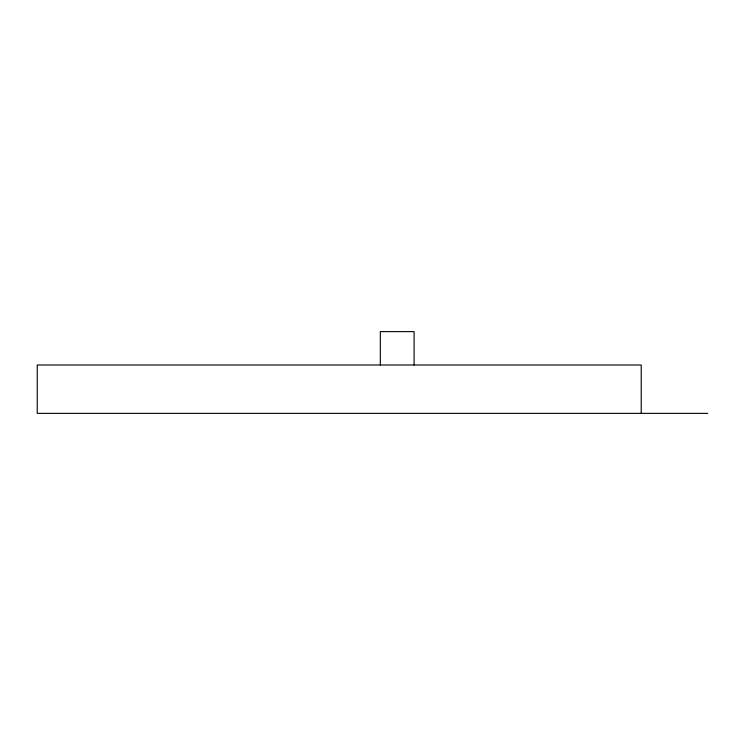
<?xml version="1.0" encoding="UTF-8"?>
<svg xmlns="http://www.w3.org/2000/svg" width="745" height="745" viewBox="0 0 745 745"><rect width="100%" height="100%" fill="white"/><g stroke="black" fill="none" stroke-linecap="round" stroke-linejoin="round"><path stroke-width="1.12" d="M707.75 413.373L37.25 413.373L37.25 364.994L641.221 364.994L641.221 413.373M414.099 364.994L414.099 331.627L380.332 331.627L380.332 364.994"/></g></svg>
